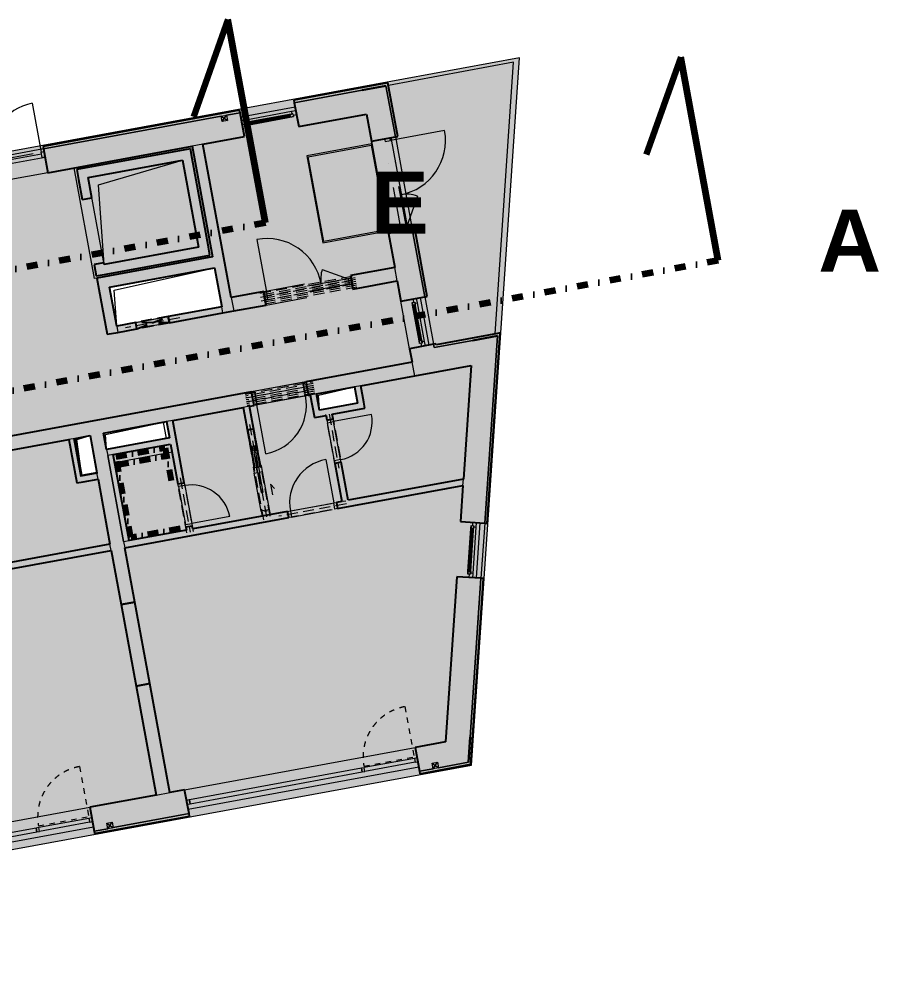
# Model space of a CAD drawing. Header units: millimetres. Extents: x -7743 to 191930, y -8645 to 72638.
# Drawn here: x 128897 to 144480, y -466 to 17069 of the extents above; entities that cross this region are included whole.
import ezdxf

# ---------------------------------------------------------------- set-up
doc = ezdxf.new("R2010")
doc.units = ezdxf.units.MM
for name, pattern in [('HA_Dash_2mm-S1mm', [200, 100, -100]), ('HA_Dash_3mm-S1mm', [300, 200, -100]), ('HA_DashDot_2_2mm-S0_6mm', [1650, 750, -450, 0, -450]), ('HA_DashDot_4mm-S1mm', [400, 200, -100, 0, -100]), ('HA_DashDot_6mm-S2mm', [600, 200, -200, 0, -200])]:
    doc.linetypes.add(name, pattern=pattern)
for name, color, linetype, lineweight in [('A-DETL-____-THIN', 9, 'Continuous', 9), ('A-DETL-GENF-OTLN', 9, 'Continuous', 9), ('A-DOOR-____-MCUT', 9, 'Continuous', 9), ('A-DOOR-____-OTLN', 9, 'Continuous', 9), ('A-DOOR-FRAM-MCUT', 9, 'Continuous', 9), ('A-FLOR-____-OTLN', 9, 'Continuous', 9), ('A-GENM-____-HDLN', 9, 'HA_Dash_3mm-S1mm', 9), ('A-GENM-____-MCUT', 9, 'Continuous', 9), ('A-GENM-____-OTLN', 9, 'Continuous', 9), ('A-GLAZ-____-MCUT', 9, 'Continuous', 5), ('A-GLAZ-____-OTLN', 9, 'Continuous', 5), ('A-GLAZ-CURT-MCUT', 9, 'Continuous', 5), ('A-GLAZ-CURT-OTLN', 9, 'Continuous', 5), ('A-GLAZ-CWMG-MCUT', 9, 'Continuous', 5), ('A-GLAZ-CWMG-OTLN', 9, 'Continuous', 5), ('A-WALL-____-MCUT', 9, 'Continuous', 25), ('G-____-____-SYMB', 9, 'Continuous', 5), ('I-WALL-____-MCUT', 9, 'Continuous', 25), ('I-WALL-____-OTLN', 9, 'Continuous', 9), ('M-HVAC-DUCT-OTLN', 9, 'Continuous', 9)]:
    doc.layers.add(name, color=color, linetype=linetype, lineweight=lineweight)
doc.styles.add('Arial_B', font='arialbd.ttf', dxfattribs={"height": 1125})

# ---------------------------------------------------------------- blocks, each defined once
blk = doc.blocks.new('HA_DR_Single_Swing_Solid - In_OJ_900x2100_Vstupni-2215765-schema rezu D_110_5100')
at = {"layer": 'A-DOOR-____-MCUT', "linetype": 'HA_DashDot_2_2mm-S0_6mm'}
for p, q in [((-450, 125), (450, 125)), ((-450, -125), (450, -125))]:
    blk.add_line(p, q, dxfattribs=at)
at = {"layer": 'A-DOOR-____-OTLN', "lineweight": 5}
blk.add_line((450, 1025), (450, 125), dxfattribs=at)
at = {"layer": 'A-DOOR-____-OTLN'}
for p, q in [((-500, 125), (500, 125)), ((-500, -125), (500, -125))]:
    blk.add_line(p, q, dxfattribs=at)
at = {"layer": 'A-DOOR-____-OTLN', "lineweight": 5}
blk.add_arc((450, 125), 900, 90, 180, dxfattribs=at)
at = {"layer": 'A-DOOR-FRAM-MCUT'}
for p, q in [((-500, 125), (-450, 125)), ((-450, 125), (-450, -125)), ((450, 125), (500, 125)), ((450, -125), (450, 125)), ((-450, -125), (-500, -125)), ((500, -125), (450, -125))]:
    blk.add_line(p, q, dxfattribs=at)
blk = doc.blocks.new('HA_DR_Single_Swing_Solid - In_OJ_800x2100-2215786-schema rezu D_110_5100')
at = {"layer": 'A-DOOR-____-MCUT', "linetype": 'HA_DashDot_2_2mm-S0_6mm'}
for p, q in [((-400, 57.5), (400, 57.5)), ((-400, -57.5), (400, -57.5))]:
    blk.add_line(p, q, dxfattribs=at)
at = {"layer": 'A-DOOR-____-OTLN', "lineweight": 5}
blk.add_line((400, 857.5), (400, 57.5), dxfattribs=at)
blk.add_arc((400, 57.5), 800, 90, 180, dxfattribs=at)
at = {"layer": 'A-DOOR-FRAM-MCUT'}
for p, q in [((-450, 57.5), (-400, 57.5)), ((-400, 57.5), (-400, -57.5)), ((400, 57.5), (450, 57.5)), ((400, -57.5), (400, 57.5)), ((-400, -57.5), (-450, -57.5)), ((450, -57.5), (400, -57.5))]:
    blk.add_line(p, q, dxfattribs=at)
blk = doc.blocks.new('HA_DR_Single_Swing_Solid - In_OJ_700x2100-2215885-schema rezu D_110_5100')
at = {"layer": 'A-DOOR-____-MCUT', "linetype": 'HA_DashDot_2_2mm-S0_6mm'}
for p, q in [((-350, 57.5), (350, 57.5)), ((-350, -57.5), (350, -57.5))]:
    blk.add_line(p, q, dxfattribs=at)
at = {"layer": 'A-DOOR-____-OTLN', "lineweight": 5}
blk.add_line((350, -757.5), (350, -57.5), dxfattribs=at)
blk.add_arc((350, -57.5), 700, 180, 270, dxfattribs=at)
at = {"layer": 'A-DOOR-FRAM-MCUT'}
for p, q in [((-350, 57.5), (-400, 57.5)), ((-350, -57.5), (-350, 57.5)), ((400, 57.5), (350, 57.5)), ((350, 57.5), (350, -57.5)), ((-400, -57.5), (-350, -57.5)), ((350, -57.5), (400, -57.5))]:
    blk.add_line(p, q, dxfattribs=at)
blk = doc.blocks.new('HA_DR_Single_Swing_Solid - In_OJ_700x2100-2215883-schema rezu D_110_5100')
at = {"layer": 'A-DOOR-____-MCUT', "linetype": 'HA_DashDot_2_2mm-S0_6mm'}
for p, q in [((-350, 57.5), (350, 57.5)), ((-350, -57.5), (350, -57.5))]:
    blk.add_line(p, q, dxfattribs=at)
at = {"layer": 'A-DOOR-____-OTLN', "lineweight": 5}
blk.add_line((350, 757.5), (350, 57.5), dxfattribs=at)
blk.add_arc((350, 57.5), 700, 90, 180, dxfattribs=at)
at = {"layer": 'A-DOOR-FRAM-MCUT'}
for p, q in [((-400, 57.5), (-350, 57.5)), ((-350, 57.5), (-350, -57.5)), ((350, 57.5), (400, 57.5)), ((350, -57.5), (350, 57.5)), ((-350, -57.5), (-400, -57.5)), ((400, -57.5), (350, -57.5))]:
    blk.add_line(p, q, dxfattribs=at)
blk = doc.blocks.new('HA_DR_Single_SlidingToPocket_Solid - In_OJ_700x2100-2195884-schema rezu D_110_5100')
at = {"layer": 'A-DOOR-____-MCUT', "linetype": 'HA_DashDot_2_2mm-S0_6mm'}
for p, q in [((-350, 78), (350, 78)), ((-350, -77), (350, -77))]:
    blk.add_line(p, q, dxfattribs=at)
at = {"layer": 'A-DOOR-____-MCUT', "lineweight": 5}
for p, q in [((720, 19), (-20, 19)), ((-20, 19), (-20, -20)), ((720, -20), (720, 19)), ((-20, -20), (350, -20)), ((442, -20), (720, -20)), ((100, -177), (-100, -177)), ((100, -177), (8, -231))]:
    blk.add_line(p, q, dxfattribs=at)
at = {"layer": 'A-DOOR-FRAM-MCUT'}
for p, q in [((-350, 78), (-443, 78)), ((-370, -20), (-370, 20)), ((-370, 20), (-350, 20)), ((-350, 20), (-350, 78)), ((462, 78), (350, 78)), ((350, 78), (350, 20)), ((350, 20), (442, 20)), ((442, 20), (442, 47)), ((462, 58), (462, 78)), ((752, 47), (752, 20)), ((752, 20), (832, 20)), ((832, 20), (832, 47)), ((-443, -77), (-350, -77)), ((-350, -20), (-370, -20)), ((-350, -77), (-350, -20)), ((442, -20), (350, -20)), ((350, -20), (350, -77)), ((350, -77), (462, -77)), ((442, -47), (442, -20)), ((462, -77), (462, -57)), ((752, -20), (752, -47)), ((832, -20), (752, -20)), ((832, -47), (832, -20))]:
    blk.add_line(p, q, dxfattribs=at)
blk = doc.blocks.new('HA_WD_SinglePanel - 1000x2400-2168134-schema rezu D_110_5100')
at = {"layer": 'A-GLAZ-____-MCUT'}
for p, q in [((-420, 70), (-500, 70)), ((-500, 0), (-440, 0)), ((-440, -25), (-440, 25)), ((-440, 25), (-390, 25)), ((-420, 25), (-420, 70)), ((-390, 25), (-390, -25)), ((390, 5), (-390, 5)), ((390, -25), (390, 25)), ((390, 25), (440, 25)), ((500, 70), (420, 70)), ((420, 70), (420, 25)), ((440, 25), (440, -25)), ((440, 0), (500, 0)), ((-390, -25), (-440, -25)), ((390, -5), (-390, -5)), ((440, -25), (390, -25))]:
    blk.add_line(p, q, dxfattribs=at)
at = {"layer": 'A-GLAZ-____-OTLN'}
for p, q in [((440, 25), (-440, 25)), ((-440, -25), (-440, 25)), ((420, 70), (-420, 70)), ((390, 25), (-390, 25)), ((440, 25), (440, -25)), ((-440, -25), (440, -25)), ((390, -25), (-390, -25))]:
    blk.add_line(p, q, dxfattribs=at)
blk = doc.blocks.new('HA_WD_SinglePanel - 1000x3200-2168126-schema rezu D_110_5100')
at = {"layer": 'A-GLAZ-____-MCUT'}
for p, q in [((-420, 70), (-500, 70)), ((-500, 0), (-440, 0)), ((-440, -25), (-440, 25)), ((-440, 25), (-390, 25)), ((-420, 25), (-420, 70)), ((-390, 25), (-390, -25)), ((390, 5), (-390, 5)), ((390, -25), (390, 25)), ((390, 25), (440, 25)), ((500, 70), (420, 70)), ((420, 70), (420, 25)), ((440, 25), (440, -25)), ((440, 0), (500, 0)), ((-390, -25), (-440, -25)), ((390, -5), (-390, -5)), ((440, -25), (390, -25))]:
    blk.add_line(p, q, dxfattribs=at)
at = {"layer": 'A-GLAZ-____-OTLN'}
for p, q in [((440, 25), (-440, 25)), ((-440, -25), (-440, 25)), ((420, 70), (-420, 70)), ((390, 25), (-390, 25)), ((440, 25), (440, -25)), ((-440, -25), (440, -25)), ((390, -25), (-390, -25))]:
    blk.add_line(p, q, dxfattribs=at)
blk = doc.blocks.new('HA_WD_SinglePanel - 875x2400-2168138-schema rezu D_110_5100')
at = {"layer": 'A-GLAZ-____-MCUT'}
for p, q in [((-358, 70), (-438, 70)), ((-438, 0), (-378, 0)), ((-378, -25), (-378, 25)), ((-378, 25), (-328, 25)), ((-358, 25), (-358, 70)), ((-328, 25), (-328, -25)), ((327, 5), (-328, 5)), ((327, -25), (327, 25)), ((327, 25), (377, 25)), ((437, 70), (357, 70)), ((357, 70), (357, 25)), ((377, 25), (377, -25)), ((377, 0), (437, 0)), ((-328, -25), (-378, -25)), ((327, -5), (-328, -5)), ((377, -25), (327, -25))]:
    blk.add_line(p, q, dxfattribs=at)
at = {"layer": 'A-GLAZ-____-OTLN'}
for p, q in [((377, 25), (-378, 25)), ((-378, -25), (-378, 25)), ((357, 70), (-358, 70)), ((327, 25), (-328, 25)), ((377, 25), (377, -25)), ((-378, -25), (377, -25)), ((327, -25), (-328, -25))]:
    blk.add_line(p, q, dxfattribs=at)
blk = doc.blocks.new('HA_DR_Double_Swing_Solid_FrameButt - In_FAS_1600x2350_1000-2125293-schema rezu D_110_5100')
at = {"layer": 'A-DOOR-____-MCUT', "linetype": 'HA_DashDot_2_2mm-S0_6mm'}
for p, q in [((-800, -20), (800, -20)), ((-800, -120), (800, -120))]:
    blk.add_line(p, q, dxfattribs=at)
at = {"layer": 'A-DOOR-____-OTLN', "linetype": 'HA_DashDot_2_2mm-S0_6mm'}
for p, q in [((850, 220), (-850, 220)), ((850, -220), (-850, -220))]:
    blk.add_line(p, q, dxfattribs=at)
at = {"layer": 'A-DOOR-____-OTLN', "lineweight": 5}
for p, q in [((-280, -420), (-800, -120)), ((800, -1120), (800, -120))]:
    blk.add_line(p, q, dxfattribs=at)
for centre, radius, start, end in [((-800, -120), 600, 330, 360), ((800, -120), 1000, 180, 270)]:
    blk.add_arc(centre, radius, start, end, dxfattribs=at)
at = {"layer": 'A-DOOR-FRAM-MCUT'}
for p, q in [((-800, -20), (-850, -20)), ((-850, -120), (-800, -120)), ((-800, -120), (-800, -20)), ((850, -20), (800, -20)), ((800, -20), (800, -120)), ((800, -120), (850, -120))]:
    blk.add_line(p, q, dxfattribs=at)
blk = doc.blocks.new('HA_GM_Shaft_Rectangle - Default-2240311-schema rezu D_110_5100')
at = {"layer": 'A-DETL-GENF-OTLN'}
for p, q in [((27.5, -27.5), (275, 0)), ((0, -685), (27.5, -27.5))]:
    blk.add_line(p, q, dxfattribs=at)
at = {"layer": 'A-GENM-____-OTLN'}
for p, q in [((0, -685), (0, 0)), ((0, 0), (275, 0)), ((275, 0), (275, -685)), ((275, -685), (0, -685))]:
    blk.add_line(p, q, dxfattribs=at)
blk = doc.blocks.new('HA_GM_Shaft_Rectangle - Default-2246622-schema rezu D_110_5100')
at = {"layer": 'A-DETL-GENF-OTLN'}
for p, q in [((30, -30), (1160, 0)), ((0, -300), (30, -30))]:
    blk.add_line(p, q, dxfattribs=at)
at = {"layer": 'A-GENM-____-OTLN'}
for p, q in [((0, -300), (0, 0)), ((0, 0), (1160, 0)), ((1160, 0), (1160, -300)), ((1160, -300), (0, -300))]:
    blk.add_line(p, q, dxfattribs=at)
blk = doc.blocks.new('HA_GM_Shaft_Rectangle - Default-2240313-schema rezu D_110_5100')
at = {"layer": 'A-DETL-GENF-OTLN'}
for p, q in [((30, -30), (700, 0)), ((0, -300), (30, -30))]:
    blk.add_line(p, q, dxfattribs=at)
at = {"layer": 'A-GENM-____-OTLN'}
for p, q in [((0, -300), (0, 0)), ((0, 0), (700, 0)), ((700, 0), (700, -300)), ((700, -300), (0, -300))]:
    blk.add_line(p, q, dxfattribs=at)
blk = doc.blocks.new('HA_GM_Shaft_Rectangle - Default-2240319-schema rezu D_110_5100')
at = {"layer": 'A-DETL-GENF-OTLN'}
for p, q in [((160, -160), (1735, 0)), ((0, -1600), (160, -160))]:
    blk.add_line(p, q, dxfattribs=at)
at = {"layer": 'A-GENM-____-OTLN'}
for p, q in [((0, -1600), (0, 0)), ((0, 0), (1735, 0)), ((1735, 0), (1735, -1600)), ((1735, -1600), (0, -1600))]:
    blk.add_line(p, q, dxfattribs=at)
blk = doc.blocks.new('HA_DR_Double_Swing_Solid_FrameButt - In_OBJ_1500x2100_1000-2125295-schema rezu D_110_5100')
at = {"layer": 'A-DOOR-____-MCUT', "linetype": 'HA_DashDot_2_2mm-S0_6mm'}
for p, q in [((-750, 25), (750, 25)), ((-750, -75), (750, -75))]:
    blk.add_line(p, q, dxfattribs=at)
at = {"layer": 'A-DOOR-____-OTLN', "linetype": 'HA_DashDot_2_2mm-S0_6mm'}
for p, q in [((800, 125), (-800, 125)), ((800, -125), (-800, -125))]:
    blk.add_line(p, q, dxfattribs=at)
at = {"layer": 'A-DOOR-____-OTLN', "lineweight": 5}
for p, q in [((-317, -325), (-750, -75)), ((750, -1075), (750, -75))]:
    blk.add_line(p, q, dxfattribs=at)
for centre, radius, start, end in [((-750, -75), 500, 330, 0), ((750, -75), 1000, 180, 270)]:
    blk.add_arc(centre, radius, start, end, dxfattribs=at)
at = {"layer": 'A-DOOR-FRAM-MCUT'}
for p, q in [((-750, 25), (-800, 25)), ((-750, -75), (-750, 25)), ((800, 25), (750, 25)), ((750, 25), (750, -75)), ((-800, -75), (-750, -75)), ((750, -75), (800, -75))]:
    blk.add_line(p, q, dxfattribs=at)
blk = doc.blocks.new('HA_GM_Shaft_Rectangle - Default-2261063-schema rezu D_110_5100')
at = {"layer": 'A-DETL-GENF-OTLN'}
for p, q in [((72, -72), (1935, 0)), ((0, -720), (72, -72))]:
    blk.add_line(p, q, dxfattribs=at)
at = {"layer": 'A-GENM-____-OTLN'}
for p, q in [((0, -720), (0, 0)), ((0, 0), (1935, 0)), ((1935, 0), (1935, -720)), ((1935, -720), (0, -720))]:
    blk.add_line(p, q, dxfattribs=at)
blk = doc.blocks.new('Obdélníková příčel - 50x70mm EXT-2011740-schema rezu D_110_5100')
at = {"layer": 'A-GLAZ-CWMG-MCUT'}
for p, q in [((-50, 70), (0, 70)), ((-50, 0), (-50, 70)), ((0, 0), (-50, 0)), ((0, 70), (0, 0))]:
    blk.add_line(p, q, dxfattribs=at)
blk = doc.blocks.new('ABMV_CW_Single_Swing_Generic - Ex_Glass_SKLOPNE-2012392-schema rezu D_110_5100')
at = {"layer": 'A-DOOR-____-OTLN', "linetype": 'HA_Dash_2mm-S1mm', "lineweight": 5}
for p in [(462.5, 955), (-462.5, 30)]:
    blk.add_line(p, (462.5, 30), dxfattribs=at)
blk.add_arc((462.5, 30), 925, 90, 180, dxfattribs=at)
blk = doc.blocks.new('Obdélníková příčel - 50x70mm EXT-1501721-schema rezu D_110_5100')
at = {"layer": 'A-GLAZ-CWMG-OTLN'}
for p, q in [((14573, 2585), (13663, 2418)), ((14585, 2516), (13676, 2349))]:
    blk.add_line(p, q, dxfattribs=at)
blk = doc.blocks.new('Obdélníková příčel - 50x70mm EXT-2011734-schema rezu D_110_5100')
at = {"layer": 'A-GLAZ-CWMG-MCUT'}
for p, q in [((-25, 70), (25, 70)), ((-25, 0), (-25, 70)), ((25, 0), (-25, 0)), ((25, 70), (25, 0))]:
    blk.add_line(p, q, dxfattribs=at)
blk = doc.blocks.new('Systémový panel - Sklo-2012393-schema rezu D_110_5100')
at = {"layer": 'A-GLAZ-CURT-MCUT'}
for p, q in [((1318.75, 0), (-1318.75, 0)), ((-1318.75, 0), (-1318.75, -70)), ((-1318.75, -70), (1318.75, -70)), ((1318.75, -70), (1318.75, 0))]:
    blk.add_line(p, q, dxfattribs=at)
blk = doc.blocks.new('Systémový panel - Sklo-2012829-schema rezu D_110_5100')
at = {"layer": 'A-GLAZ-CURT-MCUT'}
for p, q in [((1587.5, 0), (-1587.5, 0)), ((-1587.5, 0), (-1587.5, -70)), ((-1587.5, -70), (1587.5, -70)), ((1587.5, -70), (1587.5, 0))]:
    blk.add_line(p, q, dxfattribs=at)
blk = doc.blocks.new('HA_GM_Tiling_LineBased - Generic Tiles-2157063-schema rezu D_110_5100')
at = {"layer": 'A-GENM-____-OTLN', "linetype": 'HA_DashDot_4mm-S1mm', "lineweight": 80}
blk.add_line((50, -50), (955, -50), dxfattribs=at)
blk = doc.blocks.new('HA_GM_Tiling_LineBased - Generic Tiles-2157064-schema rezu D_110_5100')
at = {"layer": 'A-GENM-____-OTLN', "linetype": 'HA_DashDot_4mm-S1mm', "lineweight": 80}
blk.add_line((50, -50), (1535, -50), dxfattribs=at)
blk = doc.blocks.new('HA_GM_Tiling_LineBased - Generic Tiles-2157065-schema rezu D_110_5100')
at = {"layer": 'A-GENM-____-OTLN', "linetype": 'HA_DashDot_4mm-S1mm', "lineweight": 80}
blk.add_line((50, -50), (685, -50), dxfattribs=at)
blk = doc.blocks.new('Cistici zona_ram - Cistici zona_ram-1812206-schema rezu D_110_5100')
at = {"layer": 'A-GENM-____-OTLN'}
for p, q in [((22060, 11000), (20860, 11000)), ((20860, 11000), (20860, 9400)), ((20880, 9420), (20880, 10980)), ((20880, 10980), (22040, 10980)), ((22040, 10980), (22040, 9420)), ((22060, 9400), (22060, 11000)), ((20860, 9400), (22060, 9400)), ((22040, 9420), (20880, 9420))]:
    blk.add_line(p, q, dxfattribs=at)
blk = doc.blocks.new('HA_DR_Single_Swing_Solid_ButtFrame - In_FAS_900x2350_Unik-2108754-schema rezu D_110_5100')
at = {"layer": 'A-DOOR-____-MCUT', "linetype": 'HA_DashDot_2_2mm-S0_6mm'}
for p, q in [((-450, 170), (450, 170)), ((-450, 70), (450, 70))]:
    blk.add_line(p, q, dxfattribs=at)
at = {"layer": 'A-DOOR-____-OTLN', "lineweight": 5}
blk.add_line((450, 1070), (450, 170), dxfattribs=at)
at = {"layer": 'A-DOOR-____-OTLN', "linetype": 'HA_DashDot_2_2mm-S0_6mm'}
for p, q in [((500, 220), (-500, 220)), ((500, -220), (-500, -220))]:
    blk.add_line(p, q, dxfattribs=at)
at = {"layer": 'A-DOOR-____-OTLN', "lineweight": 5}
blk.add_arc((450, 170), 900, 90, 180, dxfattribs=at)
at = {"layer": 'A-DOOR-FRAM-MCUT'}
for p, q in [((-500, 170), (-450, 170)), ((-450, 70), (-500, 70)), ((-450, 170), (-450, 70)), ((450, 170), (500, 170)), ((450, 70), (450, 170)), ((500, 70), (450, 70))]:
    blk.add_line(p, q, dxfattribs=at)
blk = doc.blocks.new('TB_Porotherm KP11_5_1000mm - TB_Porotherm KP11_5_1000mm-1965691-schema rezu D_110_5100')
at = {"layer": 'A-GENM-____-HDLN'}
for p, q in [((-500, 57.5), (500, 57.5)), ((-500, 0), (500, 0)), ((500, -57.5), (-500, -57.5))]:
    blk.add_line(p, q, dxfattribs=at)
blk = doc.blocks.new('TB_Porotherm KP7_1250mm - TB_Porotherm KP7_1250mm-1966492-schema rezu D_110_5100')
at = {"layer": 'A-GENM-____-HDLN'}
for p, q in [((-625, 35), (625, 35)), ((-625, 0), (625, 0)), ((625, -35), (-625, -35))]:
    blk.add_line(p, q, dxfattribs=at)
blk = doc.blocks.new('TB_Porotherm KP11_5_1250mm - TB_Porotherm KP11_5_1250mm-1972106-schema rezu D_110_5100')
at = {"layer": 'A-GENM-____-HDLN'}
for p, q in [((-625, 57.5), (625, 57.5)), ((-625, 0), (625, 0)), ((625, -57.5), (-625, -57.5))]:
    blk.add_line(p, q, dxfattribs=at)
blk = doc.blocks.new('TB_Porotherm KP11_5_1750mm - TB_Porotherm KP11_5_1750mm-1973712-schema rezu D_110_5100')
at = {"layer": 'A-GENM-____-HDLN'}
for p, q in [((-875, 57.5), (875, 57.5)), ((-875, 0), (875, 0)), ((875, -57.5), (-875, -57.5))]:
    blk.add_line(p, q, dxfattribs=at)
blk = doc.blocks.new('TB_Porotherm KP7_1750mm - TB_Porotherm KP7_1750mm-1974515-schema rezu D_110_5100')
at = {"layer": 'A-GENM-____-HDLN'}
for p, q in [((-875, 35), (875, 35)), ((-875, 0), (875, 0)), ((875, -35), (-875, -35))]:
    blk.add_line(p, q, dxfattribs=at)
blk = doc.blocks.new('Obdélníková příčel - 50x70mm EXT-2011748-schema rezu D_110_5100')
at = {"layer": 'A-GLAZ-CWMG-MCUT'}
for p, q in [((0, 70), (-50, 70)), ((-50, 70), (-50, 0)), ((-50, 0), (0, 0)), ((0, 0), (0, 70))]:
    blk.add_line(p, q, dxfattribs=at)
blk = doc.blocks.new('HA_GM_Tiling_LineBased - Generic Tiles-2155115-schema rezu D_110_5100')
at = {"layer": 'A-GENM-____-OTLN', "linetype": 'HA_DashDot_4mm-S1mm', "lineweight": 80}
blk.add_line((50, -50), (950, -50), dxfattribs=at)
blk = doc.blocks.new('HA_GM_Opening_Rectangle_WallBased - Default-2178602-schema rezu D_110_5100')
at = {"layer": 'A-GENM-____-MCUT', "linetype": 'HA_Dash_3mm-S1mm', "lineweight": 25}
for p, q in [((425, 57.5), (-175, -57.5)), ((-175, 57.5), (425, -57.5)), ((-175, 57.5), (-175, -57.5)), ((-175, 57.5), (425, 57.5)), ((425, 57.5), (425, -57.5)), ((-175, -57.5), (425, -57.5))]:
    blk.add_line(p, q, dxfattribs=at)
blk = doc.blocks.new('185-01_OBJEKT A_Central_rvt-3-schema rezu D_110_5100')
at = {"layer": 'A-FLOR-____-OTLN'}
for p, q in [((22272, 16290), (20003, 15872)), ((21938, 11368), (22272, 16290)), ((17327, 15299), (18311, 15480)), ((20358, 13253), (20050, 14925)), ((20129, 14940), (20436, 13268)), ((19705, 14811), (19696, 14860)), ((13777, 14564), (12793, 14383)), ((12828, 14471), (13713, 14633)), ((14674, 12370), (14304, 14376)), ((20003, 13188), (19994, 13237)), ((14713, 12377), (14674, 12370)), ((20388, 11098), (20230, 11959)), ((20742, 11163), (20584, 12024)), ((20662, 12038), (20821, 11178)), ((21601, 6942), (21669, 7940)), ((21749, 7934), (21681, 6937)), ((16308, 3103), (20488, 3872)), ((16373, 2749), (20553, 3518)), ((8317, 1632), (14587, 2786)), ((8382, 1278), (14652, 2432))]:
    blk.add_line(p, q, dxfattribs=at)
at = {"layer": 'A-WALL-____-MCUT'}
for p, q in [((19995, 15917), (18288, 15603)), ((19958, 15864), (19526, 15785)), ((19526, 15785), (19958, 15864)), ((20173, 14948), (19995, 15917)), ((18288, 15603), (18296, 15558)), ((18296, 15558), (18376, 15126)), ((17305, 15422), (13740, 14765)), ((17313, 15377), (17305, 15422)), ((17392, 14945), (17313, 15377)), ((18376, 15126), (19605, 15352)), ((19605, 15352), (19696, 14860)), ((16640, 14806), (17392, 14945)), ((19696, 14860), (20129, 14940)), ((20129, 14940), (20173, 14948)), ((13740, 14765), (13748, 14721)), ((13827, 14288), (16443, 14770)), ((13748, 14721), (13827, 14288)), ((20436, 13268), (20003, 13188)), ((20003, 13188), (20117, 12573)), ((20480, 13276), (20436, 13268)), ((20707, 12047), (20480, 13276)), ((20162, 12328), (20230, 11959)), ((20230, 11959), (20662, 12038)), ((20662, 12038), (20707, 12047)), ((21983, 11376), (20868, 11171)), ((21979, 11330), (21533, 11248)), ((21533, 11248), (21979, 11330)), ((21794, 7931), (22028, 11385)), ((22028, 11385), (21983, 11376)), ((20821, 11178), (20388, 11098)), ((20388, 11098), (20433, 10852)), ((20865, 11186), (20821, 11178)), ((20868, 11171), (20865, 11186)), ((20911, 10686), (21502, 10795)), ((21502, 10795), (21362, 8735)), ((20479, 10606), (20911, 10686)), ((21354, 8617), (21310, 7964)), ((21310, 7964), (21749, 7934)), ((21749, 7934), (21794, 7931)), ((21242, 6966), (21039, 3973)), ((21681, 6937), (21242, 6966)), ((21497, 3565), (21726, 6934)), ((21726, 6934), (21681, 6937)), ((21455, 3602), (21486, 4056)), ((21486, 4056), (21455, 3602)), ((21039, 3973), (20488, 3872)), ((20488, 3872), (20567, 3439)), ((20575, 3395), (21497, 3565)), ((20567, 3439), (20575, 3395)), ((15791, 3008), (14587, 2786)), ((16308, 3103), (16037, 3053)), ((16387, 2670), (16308, 3103)), ((14587, 2786), (14666, 2353)), ((16396, 2626), (16387, 2670)), ((14674, 2309), (16396, 2626)), ((14666, 2353), (14674, 2309))]:
    blk.add_line(p, q, dxfattribs=at)
at = {"layer": 'A-WALL-____-MCUT', "lineweight": 9}
for p, q in [((18296, 15558), (19526, 15785)), ((19526, 15785), (18296, 15558)), ((20129, 14940), (19958, 15864)), ((19958, 15864), (20129, 14940)), ((13748, 14721), (16969, 15314)), ((16969, 15314), (13748, 14721)), ((17067, 15332), (17313, 15377)), ((17313, 15377), (17067, 15332)), ((16640, 14806), (16443, 14770)), ((20662, 12038), (20436, 13268)), ((20436, 13268), (20662, 12038)), ((20162, 12328), (20117, 12573)), ((17151, 12028), (17197, 11782)), ((17000, 11746), (16979, 11859)), ((15076, 11509), (15097, 11395)), ((21533, 11248), (20832, 11119)), ((20832, 11119), (21533, 11248)), ((21749, 7934), (21979, 11330)), ((21979, 11330), (21749, 7934)), ((20832, 11119), (20821, 11178)), ((20821, 11178), (20832, 11119)), ((20479, 10606), (20433, 10852)), ((19500, 10426), (19387, 10406)), ((18698, 10279), (18585, 10258)), ((17484, 10055), (17371, 10035)), ((16092, 9799), (15979, 9778)), ((14322, 9473), (14209, 9453)), ((14893, 9273), (14913, 9160)), ((15012, 9178), (14913, 9160)), ((15200, 7602), (14913, 9160)), ((14913, 9160), (15200, 7602)), ((14737, 8736), (14716, 8850)), ((21354, 8617), (21362, 8735)), ((14975, 7443), (14954, 7556)), ((15200, 7602), (15299, 7620)), ((15200, 7602), (15221, 7488)), ((21486, 4056), (21681, 6937)), ((21681, 6937), (21486, 4056)), ((20911, 3502), (21455, 3602)), ((21455, 3602), (20911, 3502)), ((20567, 3439), (20813, 3484)), ((20813, 3484), (20567, 3439)), ((15791, 3008), (16037, 3053)), ((15010, 2417), (16387, 2670)), ((16387, 2670), (15010, 2417)), ((14666, 2353), (14912, 2398)), ((14912, 2398), (14666, 2353))]:
    blk.add_line(p, q, dxfattribs=at)
at = {"layer": 'I-WALL-____-MCUT'}
for p, q in [((16443, 14770), (16813, 12764)), ((17151, 12028), (16640, 14806)), ((16411, 14723), (14351, 14344)), ((16444, 14546), (16411, 14723)), ((14561, 14200), (16267, 14514)), ((16267, 14514), (16556, 12940)), ((16733, 12973), (16444, 14546)), ((14351, 14344), (14384, 14167)), ((14384, 14167), (14450, 13803)), ((14627, 13836), (14561, 14200)), ((14450, 13803), (14627, 13836)), ((16556, 12940), (14850, 12626)), ((16766, 12796), (16733, 12973)), ((14845, 12656), (14668, 12623)), ((16813, 12764), (14713, 12377)), ((14850, 12626), (14845, 12656)), ((14883, 12449), (16766, 12796)), ((14668, 12623), (14706, 12417)), ((14946, 12217), (16849, 12567)), ((16849, 12567), (16979, 11859)), ((20117, 12573), (19315, 12426)), ((14706, 12417), (14883, 12449)), ((14713, 12377), (14749, 12180)), ((19315, 12426), (19360, 12180)), ((19360, 12180), (20162, 12328)), ((14749, 12180), (14900, 11359)), ((15076, 11509), (14946, 12217)), ((17741, 12136), (17151, 12028)), ((17787, 11890), (17741, 12136)), ((16979, 11859), (16010, 11681)), ((17000, 11746), (17197, 11782)), ((17197, 11782), (17787, 11890)), ((16010, 11681), (16031, 11567)), ((16031, 11567), (17000, 11746)), ((15420, 11572), (15076, 11509)), ((15097, 11395), (15441, 11459)), ((15441, 11459), (15420, 11572)), ((14900, 11359), (15097, 11395)), ((20433, 10852), (18506, 10498)), ((19500, 10426), (20479, 10606)), ((18506, 10498), (18551, 10252)), ((18698, 10279), (19387, 10406)), ((19387, 10406), (19441, 10111)), ((19554, 10131), (19500, 10426)), ((17522, 10317), (11036, 9123)), ((17567, 10071), (17522, 10317)), ((18551, 10252), (18585, 10258)), ((18585, 10258), (18660, 9850)), ((18753, 9984), (18698, 10279)), ((16092, 9799), (17371, 10035)), ((17371, 10035), (17573, 8938)), ((17484, 10055), (17567, 10071)), ((17686, 8959), (17484, 10055)), ((19441, 10111), (18753, 9984)), ((18985, 9910), (19575, 10018)), ((19575, 10018), (19554, 10131)), ((18660, 9850), (18774, 9871)), ((18774, 9871), (18872, 9889)), ((18872, 9889), (18887, 9805)), ((18887, 9805), (19000, 9826)), ((19000, 9826), (18985, 9910)), ((14838, 9569), (15979, 9778)), ((15979, 9778), (16033, 9483)), ((16300, 8668), (16092, 9799)), ((17456, 9628), (17549, 9645)), ((17549, 9645), (17676, 8957)), ((14322, 9473), (14592, 9523)), ((14446, 8800), (14322, 9473)), ((14592, 9523), (14716, 8850)), ((14893, 9273), (14838, 9569)), ((16033, 9483), (14893, 9273)), ((17582, 8940), (17456, 9628)), ((11362, 8929), (14209, 9453)), ((14209, 9453), (14354, 8666)), ((15012, 9178), (16054, 9370)), ((16054, 9370), (16187, 8647)), ((15299, 7620), (15012, 9178)), ((17676, 8957), (17686, 8959)), ((19145, 9039), (19032, 9018)), ((19032, 9018), (19159, 8330)), ((19272, 8351), (19145, 9039)), ((14716, 8850), (14446, 8800)), ((17573, 8938), (17582, 8940)), ((14354, 8666), (14467, 8687)), ((14467, 8687), (14737, 8736)), ((14737, 8736), (14954, 7556)), ((16187, 8647), (16300, 8668)), ((19081, 8199), (21354, 8617)), ((21362, 8735), (19272, 8351)), ((19159, 8330), (19060, 8312)), ((19060, 8312), (19081, 8199)), ((18175, 8149), (16454, 7832)), ((18196, 8036), (18175, 8149)), ((15221, 7488), (18196, 8036)), ((16341, 7811), (15299, 7620)), ((16445, 7881), (16332, 7861)), ((16332, 7861), (16341, 7811)), ((16454, 7832), (16445, 7881)), ((14954, 7556), (11724, 6962)), ((11484, 6801), (14975, 7443)), ((14975, 7443), (15156, 6460)), ((15402, 6505), (15221, 7488)), ((15156, 6460), (15402, 6505)), ((15402, 6505), (15156, 6460)), ((15674, 5030), (15402, 6505)), ((15156, 6460), (15428, 4984)), ((15674, 5030), (15428, 4984)), ((15428, 4984), (15674, 5030)), ((15428, 4984), (15791, 3008)), ((16037, 3053), (15674, 5030))]:
    blk.add_line(p, q, dxfattribs=at)
at = {"layer": 'I-WALL-____-OTLN'}
for p, q in [((15420, 11572), (16010, 11681)), ((16031, 11567), (15441, 11459)), ((16081, 9223), (15039, 9031))]:
    blk.add_line(p, q, dxfattribs=at)
at = {"layer": 'M-HVAC-DUCT-OTLN', "lineweight": 5}
for p, q in [((16969, 15314), (17067, 15332)), ((16969, 15314), (17085, 15234)), ((16987, 15216), (16969, 15314)), ((16987, 15216), (17067, 15332)), ((17067, 15332), (17085, 15234)), ((17085, 15234), (16987, 15216)), ((20795, 3583), (20893, 3601)), ((20795, 3583), (20911, 3502)), ((20813, 3484), (20795, 3583)), ((20813, 3484), (20893, 3601)), ((20893, 3601), (20911, 3502)), ((20911, 3502), (20813, 3484)), ((14894, 2497), (14992, 2515)), ((14894, 2497), (15010, 2416)), ((14912, 2398), (14894, 2497)), ((14912, 2398), (14992, 2515)), ((14992, 2515), (15010, 2416)), ((15010, 2416), (14912, 2398))]:
    blk.add_line(p, q, dxfattribs=at)
at = {"layer": 'A-DOOR-____-OTLN', "color": 250, "lineweight": 9}
for name, p, rotation in [('HA_DR_Single_Swing_Solid_ButtFrame - In_FAS_900x2350_Unik-2108754-schema rezu D_110_5100', (13296, 14414), 10.42708866108217), ('HA_DR_Double_Swing_Solid_FrameButt - In_FAS_1600x2350_1000-2125293-schema rezu D_110_5100', (20066, 14064), 100.4270886610819), ('HA_DR_Double_Swing_Solid_FrameButt - In_OBJ_1500x2100_1000-2125295-schema rezu D_110_5100', (18551, 12158), 190.4270886610819), ('HA_DR_Single_Swing_Solid - In_OJ_900x2100_Vstupni-2215765-schema rezu D_110_5100', (18037, 10284), 190.4270886610822), ('HA_DR_Single_Swing_Solid - In_OJ_700x2100-2215885-schema rezu D_110_5100', (19016, 9422), 100.4270886610819), ('HA_DR_Single_SlidingToPocket_Solid - In_OJ_700x2100-2195884-schema rezu D_110_5100', (17709, 8513), 100.4270886610819), ('HA_DR_Single_Swing_Solid - In_OJ_800x2100-2215786-schema rezu D_110_5100', (18628, 8174), 10.42708866108217), ('HA_DR_Single_Swing_Solid - In_OJ_700x2100-2215883-schema rezu D_110_5100', (16316, 8264), 280.4270886610819), ('ABMV_CW_Single_Swing_Generic - Ex_Glass_SKLOPNE-2012392-schema rezu D_110_5100', (20019, 3587), 10.42708866108224), ('ABMV_CW_Single_Swing_Generic - Ex_Glass_SKLOPNE-2012392-schema rezu D_110_5100', (14118, 2501), 10.42708866108224)]:
    blk.add_blockref(name, p, dxfattribs=dict(at, rotation=rotation))
at = {"layer": 'A-GENM-____-OTLN', "color": 250, "lineweight": 9}
for name, p, rotation in [('Cistici zona_ram - Cistici zona_ram-1812206-schema rezu D_110_5100', (0, 0), 10.42708866108206), ('HA_GM_Shaft_Rectangle - Default-2240319-schema rezu D_110_5100', (14561, 14200), 10.42708866108196), ('HA_GM_Shaft_Rectangle - Default-2261063-schema rezu D_110_5100', (14946, 12217), 10.42708866107971), ('TB_Porotherm KP7_1750mm - TB_Porotherm KP7_1750mm-1974515-schema rezu D_110_5100', (18538, 12227), 190.4270886610819), ('TB_Porotherm KP7_1750mm - TB_Porotherm KP7_1750mm-1974515-schema rezu D_110_5100', (18551, 12158), 190.4270886610819), ('TB_Porotherm KP7_1750mm - TB_Porotherm KP7_1750mm-1974515-schema rezu D_110_5100', (18564, 12089), 190.4270886610819), ('TB_Porotherm KP11_5_1000mm - TB_Porotherm KP11_5_1000mm-1965691-schema rezu D_110_5100', (15726, 11570), 190.4270886610822), ('HA_GM_Opening_Rectangle_WallBased - Default-2178602-schema rezu D_110_5100', (15849, 11592), 190.4270886610819), ('TB_Porotherm KP7_1250mm - TB_Porotherm KP7_1250mm-1966492-schema rezu D_110_5100', (18024, 10353), 190.4270886610819), ('TB_Porotherm KP7_1250mm - TB_Porotherm KP7_1250mm-1966492-schema rezu D_110_5100', (18037, 10284), 190.4270886610819), ('TB_Porotherm KP7_1250mm - TB_Porotherm KP7_1250mm-1966492-schema rezu D_110_5100', (18049, 10215), 190.4270886610819), ('HA_GM_Shaft_Rectangle - Default-2240313-schema rezu D_110_5100', (18698, 10279), 10.42708866108196), ('TB_Porotherm KP11_5_1000mm - TB_Porotherm KP11_5_1000mm-1965691-schema rezu D_110_5100', (19016, 9422), 280.4270886610821), ('HA_GM_Shaft_Rectangle - Default-2246622-schema rezu D_110_5100', (14838, 9569), 10.42708866108196), ('TB_Porotherm KP11_5_1750mm - TB_Porotherm KP11_5_1750mm-1973712-schema rezu D_110_5100', (17644, 8865), 280.4270886610821), ('HA_GM_Shaft_Rectangle - Default-2240311-schema rezu D_110_5100', (14322, 9473), 10.42708866108196), ('HA_GM_Tiling_LineBased - Generic Tiles-2157063-schema rezu D_110_5100', (15007, 9178), 10.42708866108189), ('HA_GM_Tiling_LineBased - Generic Tiles-2157065-schema rezu D_110_5100', (15995, 9359), 280.4270886610819), ('HA_GM_Tiling_LineBased - Generic Tiles-2157064-schema rezu D_110_5100', (15294, 7619), 100.427088661082), ('HA_GM_Tiling_LineBased - Generic Tiles-2155115-schema rezu D_110_5100', (15039, 9031), 10.42708866108189), ('TB_Porotherm KP11_5_1000mm - TB_Porotherm KP11_5_1000mm-1965691-schema rezu D_110_5100', (16316, 8264), 280.4270886610821), ('TB_Porotherm KP11_5_1250mm - TB_Porotherm KP11_5_1250mm-1972106-schema rezu D_110_5100', (18628, 8174), 190.4270886610821), ('HA_GM_Tiling_LineBased - Generic Tiles-2157063-schema rezu D_110_5100', (16282, 7801), 190.4270886610819)]:
    blk.add_blockref(name, p, dxfattribs=dict(at, rotation=rotation))
at = {"layer": 'A-GLAZ-____-OTLN', "color": 250, "lineweight": 9}
for name, p, rotation in [('HA_WD_SinglePanel - 1000x2400-2168134-schema rezu D_110_5100', (17844, 15251), 10.42708866108217), ('HA_WD_SinglePanel - 875x2400-2168138-schema rezu D_110_5100', (20525, 11568), 280.4270886610819), ('HA_WD_SinglePanel - 1000x3200-2168126-schema rezu D_110_5100', (21496, 7450), 266.1171574003681)]:
    blk.add_blockref(name, p, dxfattribs=dict(at, rotation=rotation))
at = {"layer": 'A-GLAZ-CURT-OTLN', "color": 250, "lineweight": 9, "rotation": 10.42708866108224}
for name, p in [('Systémový panel - Sklo-2012829-schema rezu D_110_5100', (17954, 3207)), ('Systémový panel - Sklo-2012393-schema rezu D_110_5100', (12317, 2170))]:
    blk.add_blockref(name, p, dxfattribs=at)
at = {"layer": 'A-GLAZ-CWMG-OTLN', "color": 250, "lineweight": 9}
for p in [(5901, 1086), (0, 0)]:
    blk.add_blockref('Obdélníková příčel - 50x70mm EXT-1501721-schema rezu D_110_5100', p, dxfattribs=at)
at = {"layer": 'A-GLAZ-CWMG-OTLN', "color": 250, "lineweight": 9, "extrusion": (0, 0, -1), "rotation": 169.5729113389178}
for name, p in [('Obdélníková příčel - 50x70mm EXT-2011740-schema rezu D_110_5100', (-20523, 3680)), ('Obdélníková příčel - 50x70mm EXT-2011734-schema rezu D_110_5100', (-19539, 3499)), ('Obdélníková příčel - 50x70mm EXT-2011740-schema rezu D_110_5100', (-14622, 2594)), ('Obdélníková příčel - 50x70mm EXT-2011734-schema rezu D_110_5100', (-13638, 2413))]:
    blk.add_blockref(name, p, dxfattribs=at)
at = {"layer": 'A-GLAZ-CWMG-OTLN', "color": 250, "lineweight": 9, "rotation": 190.4270886610822}
blk.add_blockref('Obdélníková příčel - 50x70mm EXT-2011748-schema rezu D_110_5100', (16343, 2911), dxfattribs=at)
blk = doc.blocks.new('HA_GM_Shaft_Rectangle - Default-2321922-schema rezu D_110_5100')
at = {"layer": 'A-DETL-GENF-OTLN'}
for p, q in [((30, -30), (300, 0)), ((0, -700), (30, -30))]:
    blk.add_line(p, q, dxfattribs=at)
at = {"layer": 'A-GENM-____-OTLN'}
for p, q in [((0, -700), (0, 0)), ((0, 0), (300, 0)), ((300, 0), (300, -700)), ((300, -700), (0, -700))]:
    blk.add_line(p, q, dxfattribs=at)
blk = doc.blocks.new('HA_GM_Shaft_Rectangle - Default-2321924-schema rezu D_110_5100')
at = {"layer": 'A-DETL-GENF-OTLN'}
for p, q in [((30, -30), (1100, 0)), ((0, -300), (30, -30))]:
    blk.add_line(p, q, dxfattribs=at)
at = {"layer": 'A-GENM-____-OTLN'}
for p, q in [((0, -300), (0, 0)), ((0, 0), (1100, 0)), ((1100, 0), (1100, -300)), ((1100, -300), (0, -300))]:
    blk.add_line(p, q, dxfattribs=at)
blk = doc.blocks.new('HA_GM_Shaft_Rectangle - Default-2321926-schema rezu D_110_5100')
at = {"layer": 'A-DETL-GENF-OTLN'}
for p, q in [((30, -30), (700, 0)), ((0, -300), (30, -30))]:
    blk.add_line(p, q, dxfattribs=at)
at = {"layer": 'A-GENM-____-OTLN'}
for p, q in [((0, -300), (0, 0)), ((0, 0), (700, 0)), ((700, 0), (700, -300)), ((700, -300), (0, -300))]:
    blk.add_line(p, q, dxfattribs=at)
blk = doc.blocks.new('HA_GM_Shaft_Rectangle - Default-2321928-schema rezu D_110_5100')
at = {"layer": 'A-DETL-GENF-OTLN'}
for p, q in [((72, -72), (1935, 0)), ((0, -720), (72, -72))]:
    blk.add_line(p, q, dxfattribs=at)
at = {"layer": 'A-GENM-____-OTLN'}
for p, q in [((0, -720), (0, 0)), ((0, 0), (1935, 0)), ((1935, 0), (1935, -720)), ((1935, -720), (0, -720))]:
    blk.add_line(p, q, dxfattribs=at)
blk = doc.blocks.new('HA_GM_Shaft_Rectangle - Default-2321932-schema rezu D_110_5100')
at = {"layer": 'A-DETL-GENF-OTLN'}
for p, q in [((160, -160), (1735, 0)), ((0, -1600), (160, -160))]:
    blk.add_line(p, q, dxfattribs=at)
at = {"layer": 'A-GENM-____-OTLN'}
for p, q in [((0, -1600), (0, 0)), ((0, 0), (1735, 0)), ((1735, 0), (1735, -1600)), ((1735, -1600), (0, -1600))]:
    blk.add_line(p, q, dxfattribs=at)
blk = doc.blocks.new('HA_GM_Shaft_Rectangle - Default-2321894-schema rezu D_110_5100')
at = {"layer": 'A-DETL-GENF-OTLN'}
for p, q in [((72, -72), (1935, 0)), ((0, -720), (72, -72))]:
    blk.add_line(p, q, dxfattribs=at)
blk = doc.blocks.new('Section - Detail Number-933961-schema rezu D_110_5100')
at = {"layer": 'G-____-____-SYMB', "lineweight": 100}
for p, q in [((0, 5), (1.25, 2.835)), ((0, 0), (0, 5))]:
    blk.add_line(p, q, dxfattribs=at)

msp = doc.modelspace()

# ---------------------------------------------------------------- hatches: boundary and pattern name
at = {"layer": 'A-DETL-GENF-OTLN'}
h = msp.add_hatch(color=255, dxfattribs=at)
h.paths.add_polyline_path([(115265.9, -465.8), (137098.5, 3551.9), (137968.6, 16371.1), (113012.6, 11778.6), (115262.6, -448.3)])
h.paths.add_polyline_path([(114592.1, 5958.4), (114468.1, 6632), (115304.1, 6785.9), (115428, 6112.2), (114937.9, 6022)])
h.paths.add_polyline_path([(117088.1, 7368.4), (116970.5, 8007.6), (117658.9, 8134.3), (117776.5, 7495.1)])
h.paths.add_polyline_path([(122562.1, 7542), (122458.9, 8102.5), (122822.8, 8169.5), (122919.2, 7607.7), (122582.9, 7545.8)])
h.paths.add_polyline_path([(125055.2, 8000.7), (124952, 8561.3), (125458.5, 8654.5), (125561.7, 8094), (125204, 8028.1)])
h.paths.add_polyline_path([(130032.8, 8799.8), (129908.8, 9473.5), (130179.3, 9523.3), (130303.3, 8849.6), (130173.5, 8825.7)])
h.paths.add_polyline_path([(130479.4, 9273.5), (130425.1, 9568.5), (131566, 9778.5), (131620.3, 9483.4), (130500.3, 9277.3)])
h.paths.add_polyline_path([(134339.6, 9983.8), (134285.3, 10278.9), (134973.8, 10405.6), (135028.1, 10110.5)])
h.paths.add_polyline_path([(123995.3, 10281.6), (123948.3, 10537.3), (128452.2, 11366.1), (128499.3, 11110.4), (124016.1, 10285.4)])
h.paths.add_polyline_path([(123912.2, 10734.4), (123948.3, 10741.1), (125204, 10972.1)])
h.paths.add_polyline_path([(130663, 11508.6), (130532.6, 12216.7), (132435.7, 12566.9), (132566, 11858.8), (131007.2, 11571.9)])
h.paths.add_polyline_path([(122892.7, 12681.7), (122820.3, 13075.1), (123213.7, 13147.5), (123286.1, 12754.1), (123271.9, 12751.4)])

# ---------------------------------------------------------------- linework, layer by layer
at = {"layer": 'A-DETL-____-THIN'}
for p, q in [((137968.6, 16371.1), (113012.6, 11778.6)), ((137098.5, 3551.9), (137968.6, 16371.1)), ((115265.9, -465.8), (137098.5, 3551.9))]:
    msp.add_line(p, q, dxfattribs=at)
at = {"layer": 'G-____-____-SYMB', "linetype": 'HA_DashDot_6mm-S2mm', "lineweight": 100}
for p, q in [((133359.4, 13380.8), (120997.8, 11106)), ((141569.5, 12695.4), (106928.6, 6320.6))]:
    msp.add_line(p, q, dxfattribs=at)

# ---------------------------------------------------------------- block references
at = {"lineweight": 5}
msp.add_blockref('185-01_OBJEKT A_Central_rvt-3-schema rezu D_110_5100', (115586.9, 0), dxfattribs=at)
at = {"layer": 'A-GENM-____-OTLN', "lineweight": 5, "rotation": 10.42708866108199}
for name, p in [('HA_GM_Shaft_Rectangle - Default-2321932-schema rezu D_110_5100', (130147.4, 14199.7)), ('HA_GM_Shaft_Rectangle - Default-2321928-schema rezu D_110_5100', (130532.6, 12216.7)), ('HA_GM_Shaft_Rectangle - Default-2321894-schema rezu D_110_5100', (130532.6, 12216.7)), ('HA_GM_Shaft_Rectangle - Default-2321926-schema rezu D_110_5100', (134285.3, 10278.9)), ('HA_GM_Shaft_Rectangle - Default-2321924-schema rezu D_110_5100', (130425.1, 9568.5)), ('HA_GM_Shaft_Rectangle - Default-2321922-schema rezu D_110_5100', (129884.2, 9469))]:
    msp.add_blockref(name, p, dxfattribs=at)
at = {"layer": 'G-____-____-SYMB', "lineweight": 100, "extrusion": (0, 0, -1)}
for p, xscale, yscale, zscale, rotation in [((-133359.4, 13380.8), 749.9999999999994, 749.9999999999994, 749.9999999999994, 349.5729113389185), ((-141569.5, 12695.4), 749.9999999999995, 749.9999999999995, 749.9999999999995, 349.5729113389184)]:
    msp.add_blockref('Section - Detail Number-933961-schema rezu D_110_5100', p, dxfattribs=dict(at, xscale=xscale, yscale=yscale, zscale=zscale, rotation=rotation))

# ---------------------------------------------------------------- texts
at = {"layer": 'G-____-____-SYMB', "char_height": 1125, "attachment_point": 1, "style": 'Arial_B'}
for s, insert, width in [('\\fArial|b1|i0|c0|p34|;E', (135273.6, 14306.9), 1262.658), ('\\fArial|b1|i0|c0|p34|;A', (143386.3, 13621.5), 1382.911)]:
    msp.add_mtext(s, dxfattribs=dict(at, insert=insert, width=width))

doc.saveas('drawing.dxf')
